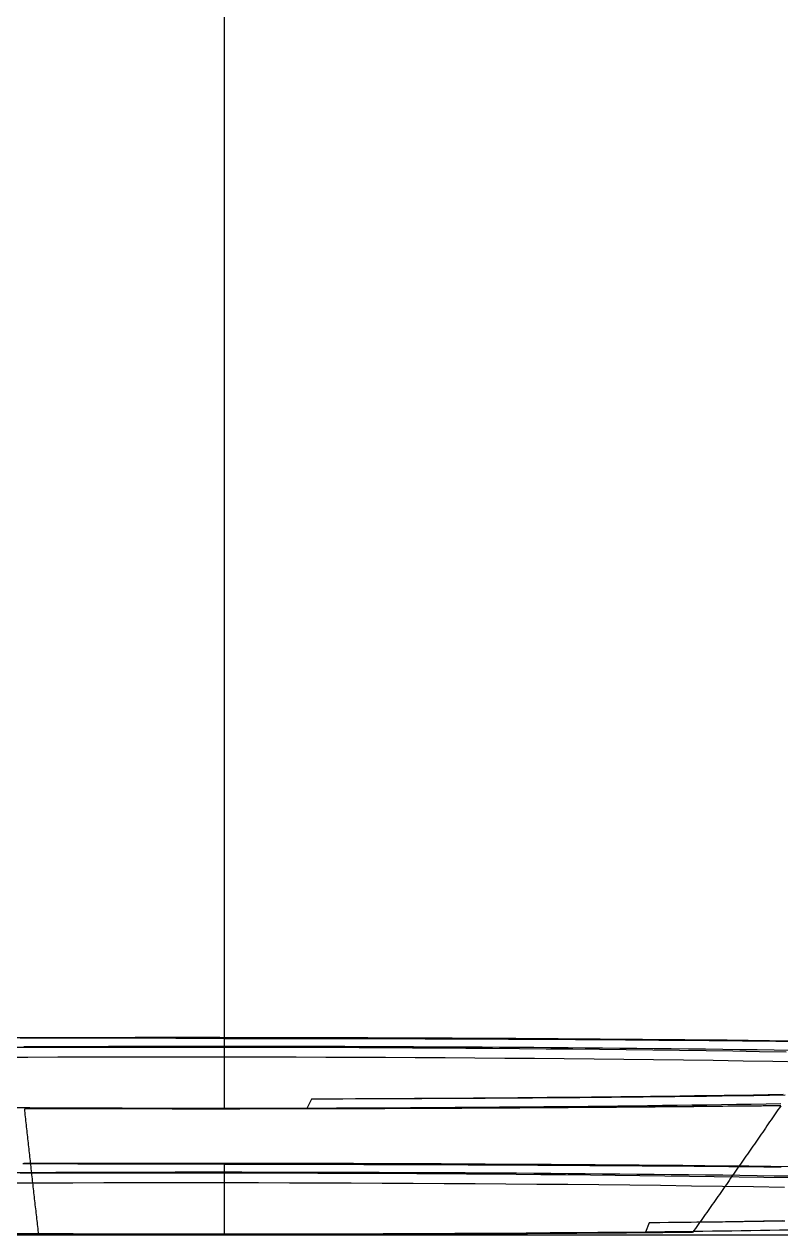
# Model space of a CAD drawing. Extents: x 0 to 2.61, y 0 to 1.71.
# Drawn here: x 2.2081 to 2.396, y 1.113 to 1.4138 of the extents above; entities that cross this region are included whole.
import ezdxf

# ---------------------------------------------------------------- set-up
doc = ezdxf.new("R2010")
doc.units = 0
doc.linetypes.add('HIDDEN', pattern=[0.075, 0.050025, -0.024975])
doc.layers.add('LEFT', color=7, linetype='CONTINUOUS')
doc.layers.add('LEFT_HID', color=7, linetype='HIDDEN')

msp = doc.modelspace()

# ---------------------------------------------------------------- linework, layer by layer
at = {"layer": 'LEFT'}
for p, q in [((2.257895, 1.144411), (2.257895, 1.714613)), ((2.208236, 1.144334), (2.257895, 1.144411)), ((2.244871, 1.144288), (2.208236, 1.144334)), ((2.208289, 1.143837), (2.208236, 1.144334)), ((2.208343, 1.143341), (2.208289, 1.143837)), ((2.208396, 1.142845), (2.208343, 1.143341)), ((2.247269, 1.144288), (2.244871, 1.144288)), ((2.249668, 1.144289), (2.247269, 1.144288)), ((2.252067, 1.14429), (2.249668, 1.144289)), ((2.254466, 1.144291), (2.252067, 1.14429)), ((2.256865, 1.144293), (2.254466, 1.144291)), ((2.259264, 1.144295), (2.256865, 1.144293)), ((2.260087, 1.144411), (2.257895, 1.144411)), ((2.261663, 1.144298), (2.259264, 1.144295)), ((2.262279, 1.144412), (2.260087, 1.144411)), ((2.264062, 1.144301), (2.261663, 1.144298)), ((2.264471, 1.144413), (2.262279, 1.144412)), ((2.266461, 1.144304), (2.264062, 1.144301)), ((2.266663, 1.144414), (2.264471, 1.144413)), ((2.26886, 1.144308), (2.266461, 1.144304)), ((2.268856, 1.144415), (2.266663, 1.144414)), ((2.271048, 1.144417), (2.268856, 1.144415)), ((2.271259, 1.144312), (2.26886, 1.144308)), ((2.27324, 1.14442), (2.271048, 1.144417)), ((2.273658, 1.144316), (2.271259, 1.144312)), ((2.275432, 1.144422), (2.27324, 1.14442)), ((2.276057, 1.144321), (2.273658, 1.144316)), ((2.277624, 1.144424), (2.275432, 1.144422)), ((2.278455, 1.144326), (2.276057, 1.144321)), ((2.279817, 1.144428), (2.277624, 1.144424)), ((2.280854, 1.144332), (2.278455, 1.144326)), ((2.282009, 1.144431), (2.279817, 1.144428)), ((2.283253, 1.144338), (2.280854, 1.144332)), ((2.284201, 1.144435), (2.282009, 1.144431)), ((2.285652, 1.144344), (2.283253, 1.144338)), ((2.286393, 1.144439), (2.284201, 1.144435)), ((2.288051, 1.144351), (2.285652, 1.144344)), ((2.288585, 1.144443), (2.286393, 1.144439)), ((2.29045, 1.144359), (2.288051, 1.144351)), ((2.290777, 1.144449), (2.288585, 1.144443)), ((2.292849, 1.144366), (2.29045, 1.144359)), ((2.29297, 1.144454), (2.290777, 1.144449)), ((2.295248, 1.144374), (2.292849, 1.144366)), ((2.295162, 1.144459), (2.29297, 1.144454)), ((2.297354, 1.144465), (2.295162, 1.144459)), ((2.297647, 1.144383), (2.295248, 1.144374)), ((2.299546, 1.144471), (2.297354, 1.144465)), ((2.300046, 1.144392), (2.297647, 1.144383)), ((2.301738, 1.144478), (2.299546, 1.144471)), ((2.302445, 1.144401), (2.300046, 1.144392)), ((2.30393, 1.144485), (2.301738, 1.144478)), ((2.304844, 1.14441), (2.302445, 1.144401)), ((2.306123, 1.144492), (2.30393, 1.144485)), ((2.307242, 1.14442), (2.304844, 1.14441)), ((2.308315, 1.144499), (2.306123, 1.144492)), ((2.309641, 1.144431), (2.307242, 1.14442)), ((2.310507, 1.144507), (2.308315, 1.144499)), ((2.31204, 1.144442), (2.309641, 1.144431)), ((2.312699, 1.144516), (2.310507, 1.144507)), ((2.314439, 1.144453), (2.31204, 1.144442)), ((2.314891, 1.144524), (2.312699, 1.144516)), ((2.316838, 1.144465), (2.314439, 1.144453)), ((2.317083, 1.144533), (2.314891, 1.144524)), ((2.319237, 1.144477), (2.316838, 1.144465)), ((2.319276, 1.144542), (2.317083, 1.144533)), ((2.321636, 1.144489), (2.319237, 1.144477)), ((2.321468, 1.144552), (2.319276, 1.144542)), ((2.32366, 1.144562), (2.321468, 1.144552)), ((2.324035, 1.144502), (2.321636, 1.144489)), ((2.325852, 1.144572), (2.32366, 1.144562)), ((2.326434, 1.144516), (2.324035, 1.144502)), ((2.328044, 1.144582), (2.325852, 1.144572)), ((2.328832, 1.14453), (2.326434, 1.144516)), ((2.330236, 1.144594), (2.328044, 1.144582)), ((2.331231, 1.144544), (2.328832, 1.14453)), ((2.332429, 1.144605), (2.330236, 1.144594)), ((2.33363, 1.144558), (2.331231, 1.144544)), ((2.334621, 1.144617), (2.332429, 1.144605)), ((2.336029, 1.144573), (2.33363, 1.144558)), ((2.336813, 1.144629), (2.334621, 1.144617)), ((2.338428, 1.144589), (2.336029, 1.144573)), ((2.339005, 1.144641), (2.336813, 1.144629)), ((2.340827, 1.144605), (2.338428, 1.144589)), ((2.341197, 1.144654), (2.339005, 1.144641)), ((2.343226, 1.144621), (2.340827, 1.144605)), ((2.343389, 1.144668), (2.341197, 1.144654)), ((2.345625, 1.144638), (2.343226, 1.144621)), ((2.345581, 1.144681), (2.343389, 1.144668)), ((2.347774, 1.144694), (2.345581, 1.144681)), ((2.348023, 1.144655), (2.345625, 1.144638)), ((2.349966, 1.144709), (2.347774, 1.144694)), ((2.350422, 1.144673), (2.348023, 1.144655)), ((2.352158, 1.144724), (2.349966, 1.144709)), ((2.352821, 1.144691), (2.350422, 1.144673)), ((2.35435, 1.144739), (2.352158, 1.144724)), ((2.35522, 1.144709), (2.352821, 1.144691)), ((2.356542, 1.144754), (2.35435, 1.144739)), ((2.357619, 1.144728), (2.35522, 1.144709)), ((2.358734, 1.14477), (2.356542, 1.144754)), ((2.360018, 1.144748), (2.357619, 1.144728)), ((2.360926, 1.144786), (2.358734, 1.14477)), ((2.362417, 1.144768), (2.360018, 1.144748)), ((2.363118, 1.144803), (2.360926, 1.144786)), ((2.364815, 1.144788), (2.362417, 1.144768)), ((2.365311, 1.144819), (2.363118, 1.144803)), ((2.367214, 1.144809), (2.364815, 1.144788)), ((2.367503, 1.144836), (2.365311, 1.144819)), ((2.369613, 1.14483), (2.367214, 1.144809)), ((2.369695, 1.144854), (2.367503, 1.144836)), ((2.372012, 1.144852), (2.369613, 1.14483)), ((2.371887, 1.144873), (2.369695, 1.144854)), ((2.374079, 1.144891), (2.371887, 1.144873)), ((2.374411, 1.144874), (2.372012, 1.144852)), ((2.376271, 1.144909), (2.374079, 1.144891)), ((2.37681, 1.144897), (2.374411, 1.144874)), ((2.378463, 1.144929), (2.376271, 1.144909)), ((2.379208, 1.14492), (2.37681, 1.144897)), ((2.380655, 1.144949), (2.378463, 1.144929)), ((2.381607, 1.144944), (2.379208, 1.14492)), ((2.382847, 1.144969), (2.380655, 1.144949)), ((2.384006, 1.144968), (2.381607, 1.144944)), ((2.38504, 1.144989), (2.382847, 1.144969)), ((2.386405, 1.144993), (2.384006, 1.144968)), ((2.387232, 1.145009), (2.38504, 1.144989)), ((2.388804, 1.145018), (2.386405, 1.144993)), ((2.389424, 1.145031), (2.387232, 1.145009)), ((2.391202, 1.145044), (2.388804, 1.145018)), ((2.391616, 1.145053), (2.389424, 1.145031)), ((2.393601, 1.14507), (2.391202, 1.145044)), ((2.393808, 1.145075), (2.391616, 1.145053)), ((2.396, 1.145096), (2.393601, 1.14507)), ((2.396, 1.145096), (2.393808, 1.145075)), ((2.394624, 1.143088), (2.39428, 1.142587)), ((2.394968, 1.14359), (2.394624, 1.143088)), ((2.395312, 1.144092), (2.394968, 1.14359)), ((2.395656, 1.144594), (2.395312, 1.144092)), ((2.396, 1.145096), (2.395656, 1.144594)), ((2.20845, 1.142349), (2.208396, 1.142845)), ((2.208503, 1.141852), (2.20845, 1.142349)), ((2.208557, 1.141356), (2.208503, 1.141852)), ((2.208611, 1.14086), (2.208557, 1.141356)), ((2.208665, 1.140364), (2.208611, 1.14086)), ((2.208719, 1.139867), (2.208665, 1.140364)), ((2.392556, 1.140079), (2.392211, 1.139578)), ((2.392901, 1.14058), (2.392556, 1.140079)), ((2.393246, 1.141082), (2.392901, 1.14058)), ((2.393591, 1.141583), (2.393246, 1.141082)), ((2.393935, 1.142085), (2.393591, 1.141583)), ((2.39428, 1.142587), (2.393935, 1.142085)), ((2.208773, 1.139371), (2.208719, 1.139867)), ((2.208827, 1.138875), (2.208773, 1.139371)), ((2.208881, 1.138379), (2.208827, 1.138875)), ((2.208935, 1.137883), (2.208881, 1.138379)), ((2.20899, 1.137387), (2.208935, 1.137883)), ((2.209044, 1.13689), (2.20899, 1.137387)), ((2.390484, 1.137073), (2.390138, 1.136572)), ((2.390829, 1.137574), (2.390484, 1.137073)), ((2.391175, 1.138075), (2.390829, 1.137574)), ((2.391521, 1.138576), (2.391175, 1.138075)), ((2.391866, 1.139077), (2.391521, 1.138576)), ((2.392211, 1.139578), (2.391866, 1.139077)), ((2.209098, 1.136394), (2.209044, 1.13689)), ((2.209153, 1.135898), (2.209098, 1.136394)), ((2.209207, 1.135402), (2.209153, 1.135898)), ((2.209262, 1.134906), (2.209207, 1.135402)), ((2.209317, 1.13441), (2.209262, 1.134906)), ((2.209372, 1.133914), (2.209317, 1.13441)), ((2.388406, 1.13407), (2.38806, 1.13357)), ((2.388753, 1.134571), (2.388406, 1.13407)), ((2.389099, 1.135071), (2.388753, 1.134571)), ((2.389446, 1.135571), (2.389099, 1.135071)), ((2.389792, 1.136072), (2.389446, 1.135571)), ((2.390138, 1.136572), (2.389792, 1.136072)), ((2.209426, 1.133417), (2.209372, 1.133914)), ((2.209481, 1.132921), (2.209426, 1.133417)), ((2.209536, 1.132425), (2.209481, 1.132921)), ((2.209592, 1.131929), (2.209536, 1.132425)), ((2.209647, 1.131433), (2.209592, 1.131929)), ((2.209702, 1.130937), (2.209647, 1.131433)), ((2.386324, 1.131071), (2.385977, 1.130571)), ((2.386672, 1.131571), (2.386324, 1.131071)), ((2.387019, 1.13207), (2.386672, 1.131571)), ((2.387366, 1.13257), (2.387019, 1.13207)), ((2.387713, 1.13307), (2.387366, 1.13257)), ((2.38806, 1.13357), (2.387713, 1.13307)), ((2.209757, 1.130441), (2.209702, 1.130937)), ((2.209813, 1.129945), (2.209757, 1.130441)), ((2.209868, 1.129449), (2.209813, 1.129945)), ((2.209924, 1.128953), (2.209868, 1.129449)), ((2.209979, 1.128457), (2.209924, 1.128953)), ((2.210035, 1.127961), (2.209979, 1.128457)), ((2.210091, 1.127465), (2.210035, 1.127961)), ((2.384238, 1.128075), (2.38389, 1.127575)), ((2.384586, 1.128574), (2.384238, 1.128075)), ((2.384934, 1.129073), (2.384586, 1.128574)), ((2.385282, 1.129572), (2.384934, 1.129073)), ((2.385629, 1.130072), (2.385282, 1.129572)), ((2.385977, 1.130571), (2.385629, 1.130072)), ((2.210146, 1.126969), (2.210091, 1.127465)), ((2.210202, 1.126473), (2.210146, 1.126969)), ((2.210258, 1.125977), (2.210202, 1.126473)), ((2.210314, 1.125481), (2.210258, 1.125977)), ((2.210371, 1.124985), (2.210314, 1.125481)), ((2.210427, 1.124489), (2.210371, 1.124985)), ((2.382147, 1.125081), (2.381798, 1.124582)), ((2.382496, 1.12558), (2.382147, 1.125081)), ((2.382845, 1.126079), (2.382496, 1.12558)), ((2.383193, 1.126577), (2.382845, 1.126079)), ((2.383541, 1.127076), (2.383193, 1.126577)), ((2.38389, 1.127575), (2.383541, 1.127076)), ((2.210483, 1.123993), (2.210427, 1.124489)), ((2.210539, 1.123497), (2.210483, 1.123993)), ((2.210596, 1.123001), (2.210539, 1.123497)), ((2.210652, 1.122505), (2.210596, 1.123001)), ((2.210709, 1.122009), (2.210652, 1.122505)), ((2.210766, 1.121513), (2.210709, 1.122009)), ((2.380053, 1.12209), (2.379703, 1.121592)), ((2.380402, 1.122589), (2.380053, 1.12209)), ((2.380751, 1.123087), (2.380402, 1.122589)), ((2.381101, 1.123585), (2.380751, 1.123087)), ((2.38145, 1.124084), (2.381101, 1.123585)), ((2.381798, 1.124582), (2.38145, 1.124084)), ((2.210822, 1.121018), (2.210766, 1.121513)), ((2.210879, 1.120522), (2.210822, 1.121018)), ((2.210936, 1.120026), (2.210879, 1.120522)), ((2.210993, 1.11953), (2.210936, 1.120026)), ((2.21105, 1.119034), (2.210993, 1.11953)), ((2.211107, 1.118538), (2.21105, 1.119034)), ((2.377954, 1.119102), (2.377604, 1.118605)), ((2.378304, 1.1196), (2.377954, 1.119102)), ((2.378654, 1.120098), (2.378304, 1.1196)), ((2.379004, 1.120596), (2.378654, 1.120098)), ((2.379354, 1.121094), (2.379004, 1.120596)), ((2.379703, 1.121592), (2.379354, 1.121094)), ((2.211165, 1.118042), (2.211107, 1.118538)), ((2.211222, 1.117547), (2.211165, 1.118042)), ((2.211279, 1.117051), (2.211222, 1.117547)), ((2.211337, 1.116555), (2.211279, 1.117051)), ((2.211395, 1.116059), (2.211337, 1.116555)), ((2.211452, 1.115563), (2.211395, 1.116059)), ((2.375852, 1.116117), (2.375502, 1.115619)), ((2.376203, 1.116614), (2.375852, 1.116117)), ((2.376553, 1.117112), (2.376203, 1.116614)), ((2.376904, 1.117609), (2.376553, 1.117112)), ((2.377254, 1.118107), (2.376904, 1.117609)), ((2.377604, 1.118605), (2.377254, 1.118107)), ((1.863158, 1.11305), (2.244871, 1.11305)), ((2.21151, 1.115068), (2.211452, 1.115563)), ((2.211568, 1.114572), (2.21151, 1.115068)), ((2.211626, 1.114076), (2.211568, 1.114572)), ((2.211684, 1.11358), (2.211626, 1.114076)), ((2.211742, 1.113085), (2.211684, 1.11358)), ((2.244871, 1.113047), (2.211742, 1.113085)), ((2.246922, 1.113048), (2.244871, 1.113047)), ((2.248973, 1.113048), (2.246922, 1.113048)), ((2.251024, 1.113049), (2.248973, 1.113048)), ((2.253076, 1.11305), (2.251024, 1.113049)), ((2.255127, 1.113051), (2.253076, 1.11305)), ((2.253783, 1.11305), (2.253782, 1.11305)), ((2.257178, 1.113053), (2.255127, 1.113051)), ((2.259229, 1.113054), (2.257178, 1.113053)), ((2.257895, 1.11305), (2.257895, 1.113053)), ((2.257895, 1.11305), (2.613158, 1.11305)), ((2.261281, 1.113057), (2.259229, 1.113054)), ((2.263332, 1.113059), (2.261281, 1.113057)), ((2.265383, 1.113062), (2.263332, 1.113059)), ((2.267434, 1.113065), (2.265383, 1.113062)), ((2.269486, 1.113068), (2.267434, 1.113065)), ((2.271537, 1.113072), (2.269486, 1.113068)), ((2.273588, 1.113075), (2.271537, 1.113072)), ((2.275639, 1.11308), (2.273588, 1.113075)), ((2.277691, 1.113084), (2.275639, 1.11308)), ((2.279742, 1.113089), (2.277691, 1.113084)), ((2.281793, 1.113094), (2.279742, 1.113089)), ((2.283844, 1.113099), (2.281793, 1.113094)), ((2.285896, 1.113105), (2.283844, 1.113099)), ((2.287947, 1.11311), (2.285896, 1.113105)), ((2.289998, 1.113117), (2.287947, 1.11311)), ((2.292049, 1.113123), (2.289998, 1.113117)), ((2.294101, 1.11313), (2.292049, 1.113123)), ((2.296152, 1.113137), (2.294101, 1.11313)), ((2.298203, 1.113144), (2.296152, 1.113137)), ((2.300254, 1.113152), (2.298203, 1.113144)), ((2.302306, 1.11316), (2.300254, 1.113152)), ((2.304357, 1.113168), (2.302306, 1.11316)), ((2.306408, 1.113176), (2.304357, 1.113168)), ((2.308459, 1.113185), (2.306408, 1.113176)), ((2.310511, 1.113194), (2.308459, 1.113185)), ((2.312562, 1.113204), (2.310511, 1.113194)), ((2.314613, 1.113213), (2.312562, 1.113204)), ((2.316664, 1.113223), (2.314613, 1.113213)), ((2.318715, 1.113234), (2.316664, 1.113223)), ((2.320767, 1.113244), (2.318715, 1.113234)), ((2.322818, 1.113255), (2.320767, 1.113244)), ((2.324869, 1.113266), (2.322818, 1.113255)), ((2.32692, 1.113278), (2.324869, 1.113266)), ((2.328972, 1.11329), (2.32692, 1.113278)), ((2.331023, 1.113302), (2.328972, 1.11329)), ((2.333074, 1.113314), (2.331023, 1.113302)), ((2.335125, 1.113327), (2.333074, 1.113314)), ((2.337176, 1.11334), (2.335125, 1.113327)), ((2.339228, 1.113354), (2.337176, 1.11334)), ((2.341279, 1.113367), (2.339228, 1.113354)), ((2.34333, 1.113381), (2.341279, 1.113367)), ((2.345381, 1.113396), (2.34333, 1.113381)), ((2.347432, 1.11341), (2.345381, 1.113396)), ((2.349484, 1.113425), (2.347432, 1.11341)), ((2.351535, 1.113441), (2.349484, 1.113425)), ((2.353586, 1.113456), (2.351535, 1.113441)), ((2.355637, 1.113472), (2.353586, 1.113456)), ((2.357688, 1.113488), (2.355637, 1.113472)), ((2.35974, 1.113505), (2.357688, 1.113488)), ((2.361791, 1.113522), (2.35974, 1.113505)), ((2.363842, 1.113539), (2.361791, 1.113522)), ((2.365893, 1.113557), (2.363842, 1.113539)), ((2.367944, 1.113575), (2.365893, 1.113557)), ((2.369996, 1.113593), (2.367944, 1.113575)), ((2.372047, 1.113612), (2.369996, 1.113593)), ((2.374098, 1.113631), (2.372047, 1.113612)), ((2.374449, 1.114128), (2.374098, 1.113631)), ((2.3748, 1.114625), (2.374449, 1.114128)), ((2.375151, 1.115122), (2.3748, 1.114625)), ((2.375502, 1.115619), (2.375151, 1.115122))]:
    msp.add_line(p, q, dxfattribs=at)
at = {"layer": 'LEFT_HID', "linetype": 'HIDDEN'}
for p, q in [((2.257895, 1.161853), (2.257895, 1.714613)), ((2.204151, 1.162057), (2.209402, 1.16207)), ((2.208253, 1.16193), (2.20715, 1.161933)), ((2.209357, 1.161927), (2.208253, 1.16193)), ((2.21046, 1.161923), (2.209357, 1.161927)), ((2.209402, 1.16207), (2.214654, 1.162082)), ((2.211563, 1.16192), (2.21046, 1.161923)), ((2.212666, 1.161917), (2.211563, 1.16192)), ((2.213769, 1.161914), (2.212666, 1.161917)), ((2.214872, 1.161911), (2.213769, 1.161914)), ((2.214654, 1.162082), (2.219905, 1.162092)), ((2.215975, 1.161908), (2.214872, 1.161911)), ((2.217079, 1.161905), (2.215975, 1.161908)), ((2.218182, 1.161902), (2.217079, 1.161905)), ((2.219285, 1.1619), (2.218182, 1.161902)), ((2.220388, 1.161897), (2.219285, 1.1619)), ((2.219905, 1.162092), (2.225156, 1.1621)), ((2.221491, 1.161894), (2.220388, 1.161897)), ((2.222594, 1.161892), (2.221491, 1.161894)), ((2.223697, 1.161889), (2.222594, 1.161892)), ((2.224801, 1.161887), (2.223697, 1.161889)), ((2.225904, 1.161885), (2.224801, 1.161887)), ((2.225156, 1.1621), (2.230407, 1.162106)), ((2.227007, 1.161883), (2.225904, 1.161885)), ((2.22811, 1.161881), (2.227007, 1.161883)), ((2.229213, 1.161879), (2.22811, 1.161881)), ((2.230316, 1.161877), (2.229213, 1.161879)), ((2.231419, 1.161875), (2.230316, 1.161877)), ((2.230407, 1.162106), (2.235659, 1.16211)), ((2.232522, 1.161873), (2.231419, 1.161875)), ((2.233626, 1.161871), (2.232522, 1.161873)), ((2.234729, 1.16187), (2.233626, 1.161871)), ((2.235832, 1.161868), (2.234729, 1.16187)), ((2.235659, 1.16211), (2.24091, 1.162112)), ((2.236935, 1.161867), (2.235832, 1.161868)), ((2.238038, 1.161865), (2.236935, 1.161867)), ((2.239141, 1.161864), (2.238038, 1.161865)), ((2.240244, 1.161863), (2.239141, 1.161864)), ((2.241348, 1.161862), (2.240244, 1.161863)), ((2.24091, 1.162112), (2.246161, 1.162113)), ((2.242451, 1.16186), (2.241348, 1.161862)), ((2.243554, 1.161859), (2.242451, 1.16186)), ((2.244657, 1.161859), (2.243554, 1.161859)), ((2.24576, 1.161858), (2.244657, 1.161859)), ((2.246863, 1.161857), (2.24576, 1.161858)), ((2.246161, 1.162113), (2.251413, 1.162111)), ((2.247966, 1.161856), (2.246863, 1.161857)), ((2.24907, 1.161856), (2.247966, 1.161856)), ((2.250173, 1.161855), (2.24907, 1.161856)), ((2.251276, 1.161854), (2.250173, 1.161855)), ((2.252379, 1.161854), (2.251276, 1.161854)), ((2.251413, 1.162111), (2.256664, 1.162108)), ((2.253482, 1.161854), (2.252379, 1.161854)), ((2.254585, 1.161853), (2.253482, 1.161854)), ((2.255688, 1.161853), (2.254585, 1.161853)), ((2.256792, 1.161853), (2.255688, 1.161853)), ((2.256664, 1.162108), (2.261915, 1.162103)), ((2.257895, 1.161853), (2.256792, 1.161853)), ((2.257895, 1.161853), (2.262043, 1.16185)), ((2.261915, 1.162103), (2.267167, 1.162096)), ((2.262043, 1.16185), (2.266191, 1.161847)), ((2.266191, 1.161847), (2.270339, 1.161844)), ((2.267167, 1.162096), (2.272418, 1.162087)), ((2.270339, 1.161844), (2.274487, 1.161841)), ((2.272418, 1.162087), (2.277669, 1.162076)), ((2.274487, 1.161841), (2.278635, 1.161838)), ((2.277669, 1.162076), (2.282921, 1.162064)), ((2.278635, 1.161838), (2.282783, 1.161829)), ((2.282783, 1.161829), (2.286932, 1.16182)), ((2.282921, 1.162064), (2.288172, 1.162049)), ((2.286932, 1.16182), (2.29108, 1.161811)), ((2.288172, 1.162049), (2.293423, 1.162033)), ((2.29108, 1.161811), (2.295228, 1.161802)), ((2.293423, 1.162033), (2.298674, 1.162014)), ((2.295228, 1.161802), (2.299376, 1.161793)), ((2.298674, 1.162014), (2.303926, 1.161994)), ((2.299376, 1.161793), (2.303524, 1.161778)), ((2.303524, 1.161778), (2.307672, 1.161763)), ((2.303926, 1.161994), (2.309177, 1.161972)), ((2.307672, 1.161763), (2.31182, 1.161748)), ((2.309177, 1.161972), (2.314428, 1.161948)), ((2.31182, 1.161748), (2.315968, 1.161733)), ((2.314428, 1.161948), (2.31968, 1.161922)), ((2.315968, 1.161733), (2.320116, 1.161718)), ((2.31968, 1.161922), (2.324931, 1.161893)), ((2.320116, 1.161718), (2.324265, 1.161697)), ((2.324265, 1.161697), (2.328413, 1.161676)), ((2.324931, 1.161893), (2.330182, 1.161863)), ((2.328413, 1.161676), (2.332561, 1.161654)), ((2.330182, 1.161863), (2.335433, 1.161831)), ((2.332561, 1.161654), (2.336709, 1.161633)), ((2.335433, 1.161831), (2.340684, 1.161797)), ((2.336709, 1.161633), (2.340857, 1.161612)), ((2.340684, 1.161797), (2.345936, 1.161761)), ((2.340857, 1.161612), (2.345005, 1.161584)), ((2.345005, 1.161584), (2.349153, 1.161557)), ((2.345936, 1.161761), (2.351187, 1.161722)), ((2.349153, 1.161557), (2.353301, 1.161529)), ((2.351187, 1.161722), (2.356438, 1.161682)), ((2.353301, 1.161529), (2.357449, 1.161501)), ((2.356438, 1.161682), (2.361689, 1.161639)), ((2.357449, 1.161501), (2.361597, 1.161473)), ((2.361597, 1.161473), (2.365745, 1.161439)), ((2.361689, 1.161639), (2.36694, 1.161594)), ((2.365745, 1.161439), (2.369893, 1.161404)), ((2.36694, 1.161594), (2.372191, 1.161547)), ((2.369893, 1.161404), (2.374041, 1.16137)), ((2.372191, 1.161547), (2.377442, 1.161498)), ((2.374041, 1.16137), (2.378189, 1.161336)), ((2.377442, 1.161498), (2.382694, 1.161446)), ((2.378189, 1.161336), (2.382337, 1.161299)), ((2.382337, 1.161299), (2.386485, 1.161258)), ((2.382694, 1.161446), (2.387945, 1.161392)), ((2.386485, 1.161258), (2.390633, 1.161217)), ((2.387945, 1.161392), (2.393196, 1.161335)), ((2.390633, 1.161217), (2.394781, 1.161176)), ((2.393196, 1.161335), (2.398447, 1.161277)), ((2.394781, 1.161176), (2.398929, 1.161135)), ((2.205157, 1.159625), (2.211785, 1.159648)), ((2.208008, 1.1598), (2.210634, 1.15981)), ((2.210634, 1.15981), (2.21326, 1.159821)), ((2.211785, 1.159648), (2.218413, 1.159666)), ((2.21326, 1.159821), (2.215885, 1.159832)), ((2.215885, 1.159832), (2.218511, 1.159843)), ((2.218413, 1.159666), (2.225041, 1.159681)), ((2.218511, 1.159843), (2.221136, 1.159852)), ((2.221136, 1.159852), (2.223762, 1.15986)), ((2.223762, 1.15986), (2.226388, 1.159867)), ((2.225041, 1.159681), (2.231669, 1.159691)), ((2.226388, 1.159867), (2.229013, 1.159875)), ((2.229013, 1.159875), (2.231639, 1.159883)), ((2.231639, 1.159883), (2.234264, 1.159888)), ((2.231669, 1.159691), (2.238297, 1.159697)), ((2.234264, 1.159888), (2.23689, 1.159893)), ((2.23689, 1.159893), (2.239516, 1.159898)), ((2.238297, 1.159697), (2.244925, 1.159699)), ((2.239516, 1.159898), (2.242141, 1.159902)), ((2.242141, 1.159902), (2.244767, 1.159907)), ((2.244767, 1.159907), (2.247392, 1.159909)), ((2.244925, 1.159699), (2.251552, 1.159697)), ((2.247392, 1.159909), (2.250018, 1.15991)), ((2.250018, 1.15991), (2.252644, 1.159912)), ((2.251552, 1.159697), (2.25818, 1.159691)), ((2.252644, 1.159912), (2.255269, 1.159913)), ((2.255269, 1.159913), (2.257895, 1.159915)), ((2.257895, 1.159915), (2.26216, 1.159909)), ((2.25818, 1.159691), (2.264808, 1.159681)), ((2.26216, 1.159909), (2.266426, 1.159903)), ((2.264808, 1.159681), (2.271436, 1.159666)), ((2.266426, 1.159903), (2.270691, 1.159897)), ((2.270691, 1.159897), (2.274957, 1.159891)), ((2.271436, 1.159666), (2.278064, 1.159648)), ((2.274957, 1.159891), (2.279222, 1.159886)), ((2.278064, 1.159648), (2.284692, 1.159625)), ((2.279222, 1.159886), (2.283488, 1.15988)), ((2.283488, 1.15988), (2.287753, 1.159874)), ((2.284692, 1.159625), (2.29132, 1.159598)), ((2.287753, 1.159874), (2.292018, 1.159856)), ((2.29132, 1.159598), (2.297947, 1.159567)), ((2.292018, 1.159856), (2.296284, 1.159839)), ((2.296284, 1.159839), (2.300549, 1.159821)), ((2.297947, 1.159567), (2.304575, 1.159532)), ((2.300549, 1.159821), (2.304815, 1.159803)), ((2.304575, 1.159532), (2.311203, 1.159492)), ((2.304815, 1.159803), (2.30908, 1.159785)), ((2.30908, 1.159785), (2.313346, 1.159768)), ((2.311203, 1.159492), (2.317831, 1.159447)), ((2.313346, 1.159768), (2.317611, 1.15975)), ((2.317611, 1.15975), (2.321876, 1.15972)), ((2.317831, 1.159447), (2.324458, 1.159399)), ((2.321876, 1.15972), (2.326142, 1.159689)), ((2.324458, 1.159399), (2.331086, 1.159345)), ((2.326142, 1.159689), (2.330407, 1.159659)), ((2.330407, 1.159659), (2.334672, 1.159629)), ((2.331086, 1.159345), (2.337714, 1.159286)), ((2.334672, 1.159629), (2.338938, 1.159599)), ((2.337714, 1.159286), (2.344341, 1.159223)), ((2.338938, 1.159599), (2.343203, 1.159569)), ((2.343203, 1.159569), (2.347468, 1.159536)), ((2.344341, 1.159223), (2.350969, 1.159155)), ((2.347468, 1.159536), (2.351734, 1.159492)), ((2.350969, 1.159155), (2.357596, 1.159081)), ((2.351734, 1.159492), (2.355999, 1.159449)), ((2.355999, 1.159449), (2.360264, 1.159406)), ((2.357596, 1.159081), (2.364224, 1.159001)), ((2.360264, 1.159406), (2.364529, 1.159362)), ((2.364224, 1.159001), (2.370851, 1.158916)), ((2.364529, 1.159362), (2.368795, 1.159319)), ((2.368795, 1.159319), (2.37306, 1.159276)), ((2.370851, 1.158916), (2.377478, 1.158825)), ((2.37306, 1.159276), (2.377325, 1.159222)), ((2.377325, 1.159222), (2.38159, 1.159164)), ((2.377478, 1.158825), (2.384105, 1.158728)), ((2.38159, 1.159164), (2.385855, 1.159106)), ((2.384105, 1.158728), (2.390732, 1.158624)), ((2.385855, 1.159106), (2.39012, 1.159049)), ((2.39012, 1.159049), (2.394385, 1.158991)), ((2.390732, 1.158624), (2.397359, 1.158513)), ((2.394385, 1.158991), (2.39865, 1.158933)), ((2.201653, 1.157172), (2.209052, 1.157202)), ((2.209052, 1.157202), (2.216451, 1.157226)), ((2.216451, 1.157226), (2.223851, 1.157244)), ((2.223851, 1.157244), (2.23125, 1.157258)), ((2.23125, 1.157258), (2.23865, 1.157266)), ((2.23865, 1.157266), (2.246049, 1.15727)), ((2.246049, 1.15727), (2.253448, 1.157268)), ((2.253448, 1.157268), (2.260848, 1.157261)), ((2.260848, 1.157261), (2.268247, 1.157249)), ((2.268247, 1.157249), (2.275646, 1.157232)), ((2.275646, 1.157232), (2.283046, 1.15721)), ((2.283046, 1.15721), (2.290445, 1.157183)), ((2.290445, 1.157183), (2.297844, 1.15715)), ((2.297844, 1.15715), (2.305244, 1.157112)), ((2.305244, 1.157112), (2.312643, 1.157069)), ((2.312643, 1.157069), (2.320042, 1.157019)), ((2.320042, 1.157019), (2.327441, 1.156965)), ((2.327441, 1.156965), (2.33484, 1.156904)), ((2.33484, 1.156904), (2.342239, 1.156837)), ((2.342239, 1.156837), (2.349638, 1.156764)), ((2.349638, 1.156764), (2.357037, 1.156685)), ((2.357037, 1.156685), (2.364436, 1.156598)), ((2.364436, 1.156598), (2.371835, 1.156505)), ((2.371835, 1.156505), (2.379234, 1.156404)), ((2.379234, 1.156404), (2.386632, 1.156296)), ((2.386632, 1.156296), (2.394031, 1.156179)), ((2.394031, 1.156179), (2.401429, 1.156054)), ((2.279438, 1.146757), (2.278332, 1.144454)), ((2.283361, 1.14677), (2.279438, 1.146757)), ((2.283098, 1.14677), (2.279438, 1.146757)), ((2.286758, 1.146784), (2.283098, 1.14677)), ((2.287285, 1.146783), (2.283361, 1.14677)), ((2.290419, 1.146799), (2.286758, 1.146784)), ((2.291208, 1.146796), (2.287285, 1.146783)), ((2.294079, 1.146815), (2.290419, 1.146799)), ((2.295132, 1.146809), (2.291208, 1.146796)), ((2.297739, 1.146833), (2.294079, 1.146815)), ((2.299055, 1.146822), (2.295132, 1.146809)), ((2.3014, 1.146852), (2.297739, 1.146833)), ((2.302979, 1.146835), (2.299055, 1.146822)), ((2.30506, 1.146872), (2.3014, 1.146852)), ((2.306903, 1.146848), (2.302979, 1.146835)), ((2.30872, 1.146894), (2.30506, 1.146872)), ((2.310826, 1.146869), (2.306903, 1.146848)), ((2.31238, 1.146917), (2.30872, 1.146894)), ((2.31475, 1.146893), (2.310826, 1.146869)), ((2.316041, 1.146941), (2.31238, 1.146917)), ((2.318673, 1.146916), (2.31475, 1.146893)), ((2.319701, 1.146967), (2.316041, 1.146941)), ((2.322597, 1.14694), (2.318673, 1.146916)), ((2.323361, 1.146994), (2.319701, 1.146967)), ((2.32652, 1.146964), (2.322597, 1.14694)), ((2.327021, 1.147022), (2.323361, 1.146994)), ((2.330444, 1.146987), (2.32652, 1.146964)), ((2.330682, 1.147052), (2.327021, 1.147022)), ((2.334367, 1.147011), (2.330444, 1.146987)), ((2.334342, 1.147084), (2.330682, 1.147052)), ((2.338002, 1.147117), (2.334342, 1.147084)), ((2.33829, 1.147042), (2.334367, 1.147011)), ((2.341662, 1.147152), (2.338002, 1.147117)), ((2.342214, 1.147077), (2.33829, 1.147042)), ((2.345322, 1.147188), (2.341662, 1.147152)), ((2.346137, 1.147112), (2.342214, 1.147077)), ((2.348983, 1.147225), (2.345322, 1.147188)), ((2.350061, 1.147147), (2.346137, 1.147112)), ((2.352643, 1.147264), (2.348983, 1.147225)), ((2.353984, 1.147181), (2.350061, 1.147147)), ((2.356303, 1.147305), (2.352643, 1.147264)), ((2.357908, 1.147216), (2.353984, 1.147181)), ((2.359963, 1.147348), (2.356303, 1.147305)), ((2.361831, 1.147251), (2.357908, 1.147216)), ((2.363623, 1.147392), (2.359963, 1.147348)), ((2.365754, 1.147296), (2.361831, 1.147251)), ((2.367283, 1.147438), (2.363623, 1.147392)), ((2.369678, 1.147343), (2.365754, 1.147296)), ((2.370943, 1.147486), (2.367283, 1.147438)), ((2.373601, 1.14739), (2.369678, 1.147343)), ((2.374603, 1.147535), (2.370943, 1.147486)), ((2.377524, 1.147437), (2.373601, 1.14739)), ((2.378263, 1.147587), (2.374603, 1.147535)), ((2.381447, 1.147484), (2.377524, 1.147437)), ((2.381923, 1.14764), (2.378263, 1.147587)), ((2.385371, 1.147531), (2.381447, 1.147484)), ((2.385583, 1.147695), (2.381923, 1.14764)), ((2.389294, 1.147582), (2.385371, 1.147531)), ((2.389243, 1.147753), (2.385583, 1.147695)), ((2.392903, 1.147812), (2.389243, 1.147753)), ((2.393217, 1.147642), (2.389294, 1.147582)), ((2.396563, 1.147874), (2.392903, 1.147812)), ((2.39714, 1.147702), (2.393217, 1.147642)), ((2.209485, 1.14455), (2.204895, 1.144575)), ((2.214074, 1.144525), (2.209485, 1.14455)), ((2.218664, 1.14451), (2.214074, 1.144525)), ((2.223254, 1.144498), (2.218664, 1.14451)), ((2.227844, 1.144487), (2.223254, 1.144498)), ((2.232434, 1.144476), (2.227844, 1.144487)), ((2.237023, 1.144464), (2.232434, 1.144476)), ((2.241613, 1.144453), (2.237023, 1.144464)), ((2.246203, 1.144442), (2.241613, 1.144453)), ((2.250793, 1.144442), (2.246203, 1.144442)), ((2.255383, 1.144444), (2.250793, 1.144442)), ((2.259972, 1.144446), (2.255383, 1.144444)), ((2.264562, 1.144448), (2.259972, 1.144446)), ((2.269152, 1.14445), (2.264562, 1.144448)), ((2.273742, 1.144452), (2.269152, 1.14445)), ((2.278332, 1.144454), (2.273742, 1.144452)), ((2.282009, 1.144466), (2.278332, 1.144454)), ((2.285687, 1.144479), (2.282009, 1.144466)), ((2.289365, 1.144494), (2.285687, 1.144479)), ((2.293043, 1.14451), (2.289365, 1.144494)), ((2.296721, 1.144528), (2.293043, 1.14451)), ((2.300399, 1.144546), (2.296721, 1.144528)), ((2.304077, 1.144566), (2.300399, 1.144546)), ((2.307754, 1.144588), (2.304077, 1.144566)), ((2.311432, 1.14461), (2.307754, 1.144588)), ((2.31511, 1.144635), (2.311432, 1.14461)), ((2.318788, 1.14466), (2.31511, 1.144635)), ((2.322466, 1.144687), (2.318788, 1.14466)), ((2.326144, 1.144715), (2.322466, 1.144687)), ((2.329821, 1.144745), (2.326144, 1.144715)), ((2.333499, 1.144777), (2.329821, 1.144745)), ((2.337177, 1.144809), (2.333499, 1.144777)), ((2.340855, 1.144844), (2.337177, 1.144809)), ((2.344532, 1.14488), (2.340855, 1.144844)), ((2.34821, 1.144917), (2.344532, 1.14488)), ((2.351888, 1.144956), (2.34821, 1.144917)), ((2.355565, 1.144997), (2.351888, 1.144956)), ((2.359243, 1.145039), (2.355565, 1.144997)), ((2.362921, 1.145083), (2.359243, 1.145039)), ((2.366598, 1.145129), (2.362921, 1.145083)), ((2.370276, 1.145177), (2.366598, 1.145129)), ((2.373954, 1.145226), (2.370276, 1.145177)), ((2.377631, 1.145278), (2.373954, 1.145226)), ((2.381309, 1.145331), (2.377631, 1.145278)), ((2.384986, 1.145386), (2.381309, 1.145331)), ((2.388664, 1.145443), (2.384986, 1.145386)), ((2.392341, 1.145503), (2.388664, 1.145443)), ((2.396018, 1.145564), (2.392341, 1.145503)), ((2.206139, 1.12853), (2.208604, 1.128542)), ((2.20722, 1.128392), (2.213372, 1.128412)), ((2.208931, 1.130669), (2.207792, 1.130672)), ((2.207989, 1.130826), (2.213447, 1.130839)), ((2.208604, 1.128542), (2.211068, 1.128554)), ((2.21007, 1.130665), (2.208931, 1.130669)), ((2.211208, 1.130662), (2.21007, 1.130665)), ((2.211068, 1.128554), (2.213533, 1.128564)), ((2.212347, 1.130658), (2.211208, 1.130662)), ((2.213486, 1.130655), (2.212347, 1.130658)), ((2.213372, 1.128412), (2.219525, 1.128429)), ((2.213447, 1.130839), (2.218905, 1.130849)), ((2.214624, 1.130652), (2.213486, 1.130655)), ((2.213533, 1.128564), (2.215997, 1.128573)), ((2.215763, 1.130649), (2.214624, 1.130652)), ((2.216902, 1.130646), (2.215763, 1.130649)), ((2.215997, 1.128573), (2.218462, 1.128583)), ((2.21804, 1.130643), (2.216902, 1.130646)), ((2.219179, 1.13064), (2.21804, 1.130643)), ((2.218462, 1.128583), (2.220926, 1.128592)), ((2.218905, 1.130849), (2.224363, 1.130858)), ((2.220318, 1.130638), (2.219179, 1.13064)), ((2.219525, 1.128429), (2.225677, 1.128441)), ((2.221457, 1.130635), (2.220318, 1.130638)), ((2.220926, 1.128592), (2.223391, 1.1286)), ((2.222595, 1.130632), (2.221457, 1.130635)), ((2.223734, 1.13063), (2.222595, 1.130632)), ((2.223391, 1.1286), (2.225855, 1.128607)), ((2.224873, 1.130628), (2.223734, 1.13063)), ((2.224363, 1.130858), (2.229821, 1.130864)), ((2.226011, 1.130625), (2.224873, 1.130628)), ((2.225677, 1.128441), (2.23183, 1.128451)), ((2.225855, 1.128607), (2.22832, 1.128614)), ((2.22715, 1.130623), (2.226011, 1.130625)), ((2.228289, 1.130621), (2.22715, 1.130623)), ((2.229427, 1.130619), (2.228289, 1.130621)), ((2.22832, 1.128614), (2.230784, 1.12862)), ((2.230566, 1.130617), (2.229427, 1.130619)), ((2.229821, 1.130864), (2.235279, 1.130869)), ((2.231705, 1.130615), (2.230566, 1.130617)), ((2.230784, 1.12862), (2.233249, 1.128627)), ((2.232843, 1.130613), (2.231705, 1.130615)), ((2.23183, 1.128451), (2.237982, 1.128456)), ((2.233982, 1.130612), (2.232843, 1.130613)), ((2.233249, 1.128627), (2.235714, 1.128632)), ((2.235121, 1.13061), (2.233982, 1.130612)), ((2.23626, 1.130608), (2.235121, 1.13061)), ((2.235279, 1.130869), (2.240737, 1.130872)), ((2.235714, 1.128632), (2.238178, 1.128636)), ((2.237398, 1.130607), (2.23626, 1.130608)), ((2.238537, 1.130605), (2.237398, 1.130607)), ((2.237982, 1.128456), (2.244134, 1.128458)), ((2.238178, 1.128636), (2.240643, 1.12864)), ((2.239676, 1.130604), (2.238537, 1.130605)), ((2.240814, 1.130603), (2.239676, 1.130604)), ((2.240643, 1.12864), (2.243107, 1.128644)), ((2.240737, 1.130872), (2.246194, 1.130872)), ((2.241953, 1.130602), (2.240814, 1.130603)), ((2.243092, 1.1306), (2.241953, 1.130602)), ((2.24423, 1.1306), (2.243092, 1.1306)), ((2.243107, 1.128644), (2.245572, 1.128648)), ((2.244134, 1.128458), (2.250287, 1.128457)), ((2.245369, 1.130599), (2.24423, 1.1306)), ((2.246508, 1.130598), (2.245369, 1.130599)), ((2.245572, 1.128648), (2.248036, 1.12865)), ((2.246194, 1.130872), (2.251652, 1.130871)), ((2.247646, 1.130597), (2.246508, 1.130598)), ((2.248785, 1.130596), (2.247646, 1.130597)), ((2.248036, 1.12865), (2.250501, 1.128651)), ((2.249924, 1.130596), (2.248785, 1.130596)), ((2.251063, 1.130595), (2.249924, 1.130596)), ((2.250287, 1.128457), (2.256439, 1.128452)), ((2.250501, 1.128651), (2.252966, 1.128653)), ((2.252201, 1.130595), (2.251063, 1.130595)), ((2.251652, 1.130871), (2.25711, 1.130867)), ((2.25334, 1.130594), (2.252201, 1.130595)), ((2.252966, 1.128653), (2.25543, 1.128654)), ((2.254479, 1.130594), (2.25334, 1.130594)), ((2.255617, 1.130594), (2.254479, 1.130594)), ((2.25543, 1.128654), (2.257895, 1.128655)), ((2.256756, 1.130594), (2.255617, 1.130594)), ((2.256439, 1.128452), (2.262592, 1.128444)), ((2.257895, 1.130594), (2.256756, 1.130594)), ((2.25711, 1.130867), (2.262568, 1.130862)), ((2.257895, 1.130594), (2.262214, 1.13059)), ((2.257895, 1.11305), (2.257895, 1.130594)), ((2.257895, 1.128655), (2.26216, 1.12865)), ((2.26216, 1.12865), (2.266426, 1.128644)), ((2.262214, 1.13059), (2.266533, 1.130587)), ((2.262568, 1.130862), (2.268026, 1.130854)), ((2.262592, 1.128444), (2.268744, 1.128432)), ((2.266426, 1.128644), (2.270691, 1.128638)), ((2.266533, 1.130587), (2.270852, 1.130584)), ((2.268026, 1.130854), (2.273484, 1.130844)), ((2.268744, 1.128432), (2.274897, 1.128416)), ((2.270691, 1.128638), (2.274957, 1.128632)), ((2.270852, 1.130584), (2.275171, 1.13058)), ((2.273484, 1.130844), (2.278942, 1.130833)), ((2.274897, 1.128416), (2.281049, 1.128397)), ((2.274957, 1.128632), (2.279222, 1.128626)), ((2.275171, 1.13058), (2.279491, 1.130577)), ((2.278942, 1.130833), (2.2844, 1.130819)), ((2.279222, 1.128626), (2.283488, 1.12862)), ((2.279491, 1.130577), (2.28381, 1.130568)), ((2.281049, 1.128397), (2.287201, 1.128375)), ((2.283488, 1.12862), (2.287753, 1.128614)), ((2.28381, 1.130568), (2.288129, 1.130558)), ((2.2844, 1.130819), (2.289858, 1.130804)), ((2.287201, 1.128375), (2.293354, 1.128349)), ((2.287753, 1.128614), (2.292018, 1.128597)), ((2.288129, 1.130558), (2.292448, 1.130548)), ((2.289858, 1.130804), (2.295316, 1.130786)), ((2.292018, 1.128597), (2.296284, 1.128579)), ((2.292448, 1.130548), (2.296767, 1.130538)), ((2.293354, 1.128349), (2.299506, 1.128319)), ((2.295316, 1.130786), (2.300774, 1.130766)), ((2.296284, 1.128579), (2.300549, 1.128561)), ((2.296767, 1.130538), (2.301087, 1.130528)), ((2.299506, 1.128319), (2.305658, 1.128285)), ((2.300549, 1.128561), (2.304815, 1.128544)), ((2.300774, 1.130766), (2.306232, 1.130744)), ((2.301087, 1.130528), (2.305406, 1.130513)), ((2.304815, 1.128544), (2.30908, 1.128526)), ((2.305406, 1.130513), (2.309725, 1.130496)), ((2.305658, 1.128285), (2.311811, 1.128247)), ((2.306232, 1.130744), (2.311689, 1.13072)), ((2.30908, 1.128526), (2.313346, 1.128508)), ((2.309725, 1.130496), (2.314044, 1.13048)), ((2.311689, 1.13072), (2.317147, 1.130694)), ((2.311811, 1.128247), (2.317963, 1.128206)), ((2.313346, 1.128508), (2.317611, 1.12849)), ((2.314044, 1.13048), (2.318363, 1.130463)), ((2.317147, 1.130694), (2.322605, 1.130666)), ((2.317611, 1.12849), (2.321876, 1.12846)), ((2.317963, 1.128206), (2.324115, 1.128161)), ((2.318363, 1.130463), (2.322682, 1.130446)), ((2.321876, 1.12846), (2.326142, 1.12843)), ((2.322605, 1.130666), (2.328063, 1.130635)), ((2.322682, 1.130446), (2.327001, 1.130425)), ((2.324115, 1.128161), (2.330268, 1.128111)), ((2.326142, 1.12843), (2.330407, 1.1284)), ((2.327001, 1.130425), (2.331321, 1.130401)), ((2.328063, 1.130635), (2.333521, 1.130603)), ((2.330268, 1.128111), (2.33642, 1.128058)), ((2.330407, 1.1284), (2.334672, 1.12837)), ((2.331321, 1.130401), (2.33564, 1.130378)), ((2.333521, 1.130603), (2.338979, 1.130568)), ((2.334672, 1.12837), (2.338938, 1.12834)), ((2.33564, 1.130378), (2.339959, 1.130354)), ((2.33642, 1.128058), (2.342572, 1.128)), ((2.338938, 1.12834), (2.343203, 1.128309)), ((2.338979, 1.130568), (2.344437, 1.130531)), ((2.339959, 1.130354), (2.344278, 1.130331)), ((2.342572, 1.128), (2.348724, 1.127938)), ((2.343203, 1.128309), (2.347468, 1.128276)), ((2.344278, 1.130331), (2.348597, 1.130302)), ((2.344437, 1.130531), (2.349894, 1.130491)), ((2.347468, 1.128276), (2.351734, 1.128233)), ((2.348597, 1.130302), (2.352916, 1.130272)), ((2.348724, 1.127938), (2.354876, 1.127871)), ((2.349894, 1.130491), (2.355352, 1.13045)), ((2.351734, 1.128233), (2.355999, 1.12819)), ((2.352916, 1.130272), (2.357235, 1.130241)), ((2.355352, 1.13045), (2.36081, 1.130406)), ((2.355999, 1.12819), (2.360264, 1.128146)), ((2.357235, 1.130241), (2.361554, 1.130211)), ((2.360264, 1.128146), (2.364529, 1.128103)), ((2.36081, 1.130406), (2.366268, 1.130359)), ((2.361554, 1.130211), (2.365873, 1.13018)), ((2.364529, 1.128103), (2.368795, 1.12806)), ((2.365873, 1.13018), (2.370192, 1.130144)), ((2.366268, 1.130359), (2.371725, 1.130311)), ((2.368795, 1.12806), (2.37306, 1.128016)), ((2.370192, 1.130144), (2.374511, 1.130106)), ((2.371725, 1.130311), (2.377183, 1.13026)), ((2.37306, 1.128016), (2.377325, 1.127963)), ((2.374511, 1.130106), (2.37883, 1.130068)), ((2.377183, 1.13026), (2.382641, 1.130206)), ((2.377325, 1.127963), (2.38159, 1.127905)), ((2.37883, 1.130068), (2.383149, 1.13003)), ((2.382641, 1.130206), (2.388098, 1.13015)), ((2.383149, 1.13003), (2.387468, 1.129993)), ((2.387468, 1.129993), (2.391787, 1.129947)), ((2.388098, 1.13015), (2.393556, 1.130091)), ((2.391787, 1.129947), (2.396106, 1.129902)), ((2.393556, 1.130091), (2.399014, 1.130029)), ((2.204852, 1.125945), (2.212534, 1.125973)), ((2.212534, 1.125973), (2.220216, 1.125995)), ((2.220216, 1.125995), (2.227898, 1.126012)), ((2.227898, 1.126012), (2.23558, 1.126023)), ((2.23558, 1.126023), (2.243262, 1.126028)), ((2.243262, 1.126028), (2.250944, 1.126029)), ((2.250944, 1.126029), (2.258626, 1.126023)), ((2.258626, 1.126023), (2.266308, 1.126012)), ((2.266308, 1.126012), (2.27399, 1.125996)), ((2.27399, 1.125996), (2.281672, 1.125974)), ((2.281672, 1.125974), (2.289354, 1.125947)), ((2.289354, 1.125947), (2.297036, 1.125913)), ((2.297036, 1.125913), (2.304717, 1.125874)), ((2.304717, 1.125874), (2.312399, 1.125829)), ((2.312399, 1.125829), (2.320081, 1.125779)), ((2.320081, 1.125779), (2.327763, 1.125721)), ((2.327763, 1.125721), (2.335445, 1.125658)), ((2.335445, 1.125658), (2.343126, 1.125588)), ((2.343126, 1.125588), (2.350808, 1.125511)), ((2.350808, 1.125511), (2.35849, 1.125428)), ((2.354876, 1.127871), (2.361028, 1.1278)), ((2.35849, 1.125428), (2.366171, 1.125337)), ((2.361028, 1.1278), (2.36718, 1.127724)), ((2.366171, 1.125337), (2.373852, 1.125238)), ((2.36718, 1.127724), (2.373332, 1.127642)), ((2.373332, 1.127642), (2.379484, 1.127556)), ((2.373852, 1.125238), (2.381534, 1.125131)), ((2.379484, 1.127556), (2.385636, 1.127464)), ((2.381534, 1.125131), (2.389215, 1.125016)), ((2.38159, 1.127905), (2.385855, 1.127847)), ((2.385636, 1.127464), (2.391787, 1.127366)), ((2.385855, 1.127847), (2.39012, 1.127789)), ((2.389215, 1.125016), (2.396896, 1.124891)), ((2.39012, 1.127789), (2.394385, 1.127731)), ((2.391787, 1.127366), (2.397939, 1.127263)), ((2.394385, 1.127731), (2.39865, 1.127673)), ((2.363365, 1.116007), (2.362437, 1.113696)), ((2.365957, 1.116037), (2.363365, 1.116007)), ((2.365727, 1.116035), (2.363365, 1.116007)), ((2.368088, 1.116065), (2.365727, 1.116035)), ((2.368548, 1.116068), (2.365957, 1.116037)), ((2.370449, 1.116095), (2.368088, 1.116065)), ((2.37114, 1.116098), (2.368548, 1.116068)), ((2.37281, 1.116126), (2.370449, 1.116095)), ((2.373731, 1.116128), (2.37114, 1.116098)), ((2.375171, 1.116157), (2.37281, 1.116126)), ((2.376322, 1.116159), (2.373731, 1.116128)), ((2.377532, 1.11619), (2.375171, 1.116157)), ((2.378914, 1.116189), (2.376322, 1.116159)), ((2.379893, 1.116223), (2.377532, 1.11619)), ((2.381505, 1.116219), (2.378914, 1.116189)), ((2.382254, 1.116257), (2.379893, 1.116223)), ((2.384097, 1.116251), (2.381505, 1.116219)), ((2.384615, 1.116292), (2.382254, 1.116257)), ((2.386688, 1.116288), (2.384097, 1.116251)), ((2.386977, 1.116327), (2.384615, 1.116292)), ((2.389279, 1.116326), (2.386688, 1.116288)), ((2.389338, 1.116364), (2.386977, 1.116327)), ((2.391871, 1.116363), (2.389279, 1.116326)), ((2.391699, 1.116401), (2.389338, 1.116364)), ((2.39406, 1.116439), (2.391699, 1.116401)), ((2.394462, 1.1164), (2.391871, 1.116363)), ((2.396421, 1.116478), (2.39406, 1.116439)), ((2.397053, 1.116437), (2.394462, 1.1164)), ((2.257895, 1.11305), (1.863158, 1.11305)), ((2.257895, 1.11305), (1.989474, 1.11305)), ((1.989474, 1.11305), (2.526316, 1.11305)), ((2.208398, 1.113297), (2.202473, 1.113332)), ((2.214323, 1.113263), (2.208398, 1.113297)), ((2.211742, 1.113085), (2.257895, 1.113151)), ((2.220247, 1.113249), (2.214323, 1.113263)), ((2.226172, 1.113236), (2.220247, 1.113249)), ((2.232096, 1.113222), (2.226172, 1.113236)), ((2.238021, 1.113209), (2.232096, 1.113222)), ((2.243946, 1.113195), (2.238021, 1.113209)), ((2.240802, 1.11305), (2.247292, 1.11305)), ((2.253783, 1.11305), (2.240802, 1.11305)), ((2.247292, 1.113048), (2.240802, 1.11305)), ((2.24987, 1.113182), (2.243946, 1.113195)), ((2.244871, 1.11305), (2.257895, 1.11305)), ((2.247292, 1.11305), (2.253783, 1.11305)), ((2.253782, 1.11305), (2.247292, 1.113048)), ((2.255795, 1.113182), (2.24987, 1.113182)), ((2.26172, 1.113189), (2.255795, 1.113182)), ((2.259739, 1.113152), (2.257895, 1.113151)), ((2.257895, 1.113053), (2.257895, 1.113151)), ((2.526316, 1.11305), (2.257895, 1.11305)), ((2.261584, 1.113152), (2.259739, 1.113152)), ((2.263428, 1.113153), (2.261584, 1.113152)), ((2.267644, 1.113196), (2.26172, 1.113189)), ((2.265273, 1.113153), (2.263428, 1.113153)), ((2.267117, 1.113154), (2.265273, 1.113153)), ((2.268962, 1.113156), (2.267117, 1.113154)), ((2.273569, 1.113203), (2.267644, 1.113196)), ((2.270806, 1.113157), (2.268962, 1.113156)), ((2.272651, 1.113159), (2.270806, 1.113157)), ((2.274495, 1.113161), (2.272651, 1.113159)), ((2.279493, 1.11321), (2.273569, 1.113203)), ((2.27634, 1.113163), (2.274495, 1.113161)), ((2.278184, 1.113166), (2.27634, 1.113163)), ((2.280029, 1.113169), (2.278184, 1.113166)), ((2.285418, 1.113217), (2.279493, 1.11321)), ((2.281873, 1.113171), (2.280029, 1.113169)), ((2.283718, 1.113174), (2.281873, 1.113171)), ((2.285562, 1.113178), (2.283718, 1.113174)), ((2.291343, 1.11323), (2.285418, 1.113217)), ((2.287407, 1.113182), (2.285562, 1.113178)), ((2.289251, 1.113186), (2.287407, 1.113182)), ((2.291096, 1.113189), (2.289251, 1.113186)), ((2.29294, 1.113194), (2.291096, 1.113189)), ((2.297267, 1.113257), (2.291343, 1.11323)), ((2.294785, 1.113199), (2.29294, 1.113194)), ((2.29663, 1.113204), (2.294785, 1.113199)), ((2.298474, 1.113209), (2.29663, 1.113204)), ((2.303192, 1.113285), (2.297267, 1.113257)), ((2.300319, 1.113214), (2.298474, 1.113209)), ((2.302163, 1.11322), (2.300319, 1.113214)), ((2.304008, 1.113225), (2.302163, 1.11322)), ((2.309116, 1.113313), (2.303192, 1.113285)), ((2.305852, 1.113231), (2.304008, 1.113225)), ((2.307697, 1.113237), (2.305852, 1.113231)), ((2.309541, 1.113244), (2.307697, 1.113237)), ((2.315041, 1.113341), (2.309116, 1.113313)), ((2.311386, 1.113251), (2.309541, 1.113244)), ((2.31323, 1.113258), (2.311386, 1.113251)), ((2.315075, 1.113265), (2.31323, 1.113258)), ((2.320966, 1.113369), (2.315041, 1.113341)), ((2.316919, 1.113272), (2.315075, 1.113265)), ((2.318764, 1.113281), (2.316919, 1.113272)), ((2.320608, 1.113289), (2.318764, 1.113281)), ((2.322453, 1.113297), (2.320608, 1.113289)), ((2.32689, 1.113397), (2.320966, 1.113369)), ((2.324297, 1.113305), (2.322453, 1.113297)), ((2.326142, 1.113314), (2.324297, 1.113305)), ((2.327986, 1.113323), (2.326142, 1.113314)), ((2.332815, 1.113447), (2.32689, 1.113397)), ((2.329831, 1.113332), (2.327986, 1.113323)), ((2.331675, 1.113342), (2.329831, 1.113332)), ((2.33352, 1.113351), (2.331675, 1.113342)), ((2.338739, 1.113497), (2.332815, 1.113447)), ((2.335364, 1.113361), (2.33352, 1.113351)), ((2.337208, 1.113372), (2.335364, 1.113361)), ((2.339053, 1.113382), (2.337208, 1.113372)), ((2.344663, 1.113546), (2.338739, 1.113497)), ((2.340897, 1.113393), (2.339053, 1.113382)), ((2.342742, 1.113404), (2.340897, 1.113393)), ((2.344586, 1.113415), (2.342742, 1.113404)), ((2.346431, 1.113427), (2.344586, 1.113415)), ((2.350588, 1.113596), (2.344663, 1.113546)), ((2.348275, 1.113438), (2.346431, 1.113427)), ((2.35012, 1.11345), (2.348275, 1.113438)), ((2.351964, 1.113463), (2.35012, 1.11345)), ((2.356512, 1.113646), (2.350588, 1.113596)), ((2.353809, 1.113476), (2.351964, 1.113463)), ((2.355653, 1.113488), (2.353809, 1.113476)), ((2.357498, 1.113501), (2.355653, 1.113488)), ((2.362437, 1.113696), (2.356512, 1.113646)), ((2.359342, 1.113515), (2.357498, 1.113501)), ((2.361187, 1.113528), (2.359342, 1.113515)), ((2.363031, 1.113542), (2.361187, 1.113528)), ((2.364813, 1.113724), (2.362437, 1.113696)), ((2.364876, 1.113556), (2.363031, 1.113542)), ((2.367189, 1.113753), (2.364813, 1.113724)), ((2.36672, 1.113571), (2.364876, 1.113556)), ((2.368565, 1.113586), (2.36672, 1.113571)), ((2.369564, 1.113783), (2.367189, 1.113753)), ((2.370409, 1.113601), (2.368565, 1.113586)), ((2.37194, 1.113814), (2.369564, 1.113783)), ((2.372253, 1.113616), (2.370409, 1.113601)), ((2.374316, 1.113846), (2.37194, 1.113814)), ((2.374098, 1.113631), (2.372253, 1.113616)), ((2.376692, 1.113878), (2.374316, 1.113846)), ((2.379068, 1.113911), (2.376692, 1.113878)), ((2.381444, 1.113945), (2.379068, 1.113911)), ((2.383819, 1.11398), (2.381444, 1.113945)), ((2.386195, 1.114015), (2.383819, 1.11398)), ((2.388571, 1.114052), (2.386195, 1.114015)), ((2.390947, 1.114089), (2.388571, 1.114052)), ((2.393323, 1.114127), (2.390947, 1.114089)), ((2.395698, 1.114166), (2.393323, 1.114127)), ((2.398074, 1.114206), (2.395698, 1.114166))]:
    msp.add_line(p, q, dxfattribs=at)

doc.saveas('drawing.dxf')
